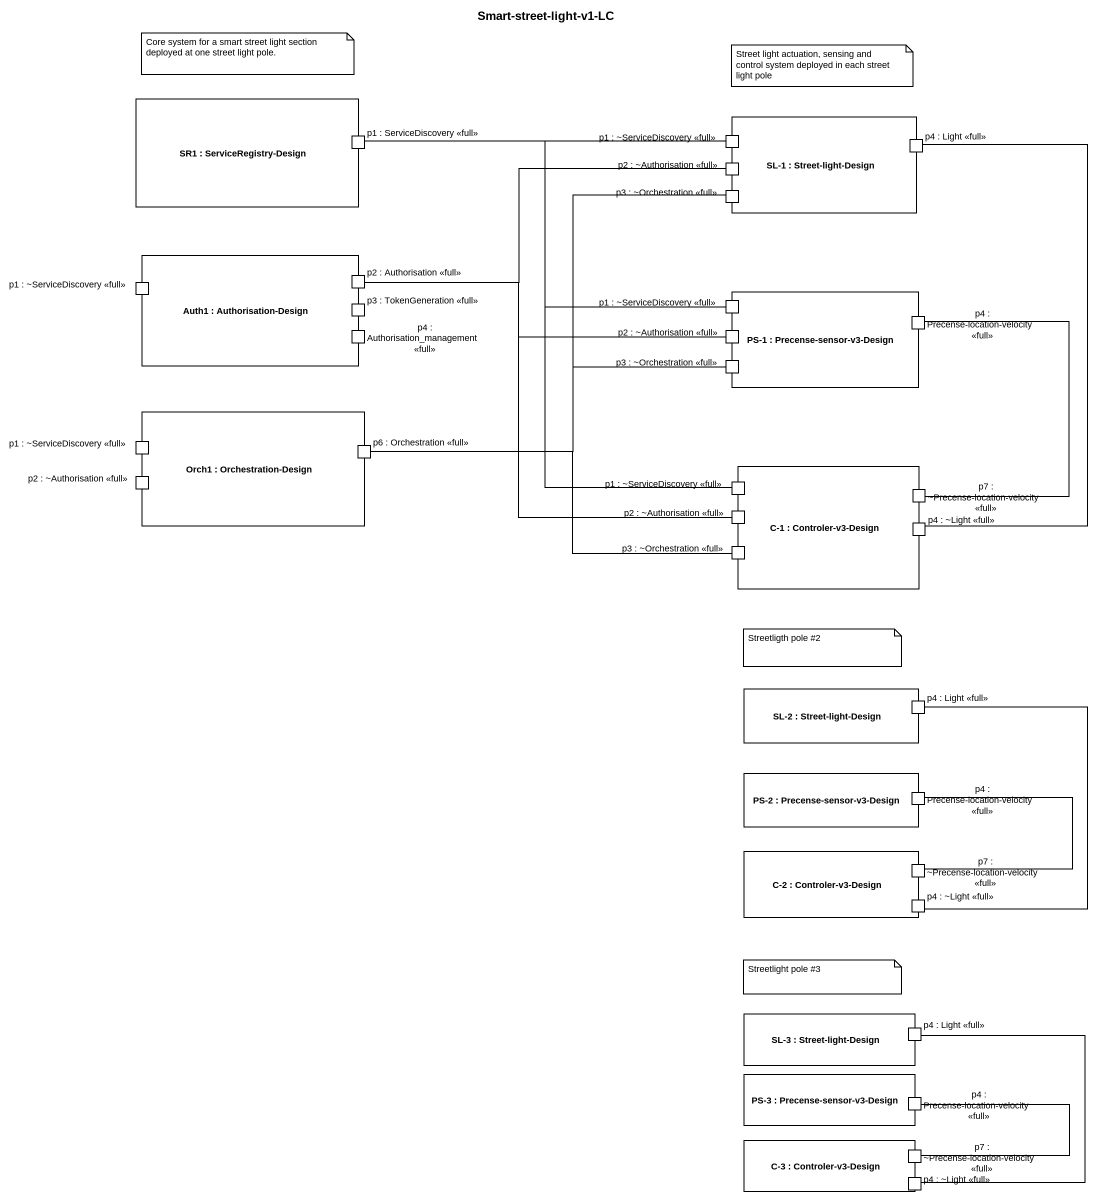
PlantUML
@startuml
title Smart-street-light-v1-LC
rectangle "SR1 : ServiceRegistry-Design" as SR1 {
  port "p1 : ServiceDiscovery <<full>>" as p1_ServiceDiscovery_full
}
rectangle "SL-1 : Street-light-Design" as SL_1 {
  port "p1 : ~ServiceDiscovery <<full>>" as p1_ServiceDiscovery_full_2
  port "p2 : ~Authorisation <<full>>" as p2_Authorisation_full
  port "p4 : Light <<full>>" as p4_Light_full
  port "p3 : ~Orchestration <<full>>" as p3_Orchestration_full
}
rectangle "Auth1 : Authorisation-Design" as Auth1 {
  port "p1 : ~ServiceDiscovery <<full>>" as p1_ServiceDiscovery_full_3
  port "p2 : Authorisation <<full>>" as p2_Authorisation_full_2
  port "p3 : TokenGeneration <<full>>" as p3_TokenGeneration_full
  port "p4 : Authorisation_management <<full>>" as p4_Authorisation_management
}
rectangle "PS-1 : Precense-sensor-v3-Design" as PS_1 {
  port "p1 : ~ServiceDiscovery <<full>>" as p1_ServiceDiscovery_full_4
  port "p4 : Precense-location-velocity <<full>>" as p4_Precense_location
  port "p2 : ~Authorisation <<full>>" as p2_Authorisation_full_3
  port "p3 : ~Orchestration <<full>>" as p3_Orchestration_full_2
}
rectangle "Orch1 : Orchestration-Design" as Orch1 {
  port "p1 : ~ServiceDiscovery <<full>>" as p1_ServiceDiscovery_full_5
  port "p2 : ~Authorisation <<full>>" as p2_Authorisation_full_4
  port "p6 : Orchestration <<full>>" as p6_Orchestration_full
}
rectangle "C-1 : Controler-v3-Design" as C_1 {
  port "p1 : ~ServiceDiscovery <<full>>" as p1_ServiceDiscovery_full_6
  port "p2 : ~Authorisation <<full>>" as p2_Authorisation_full_5
  port "p7 : ~Precense-location-velocity <<full>>" as p7_Precense_location
  port "p3 : ~Orchestration <<full>>" as p3_Orchestration_full_3
  port "p4 : ~Light <<full>>" as p4_Light_full_2
}
rectangle "SL-2 : Street-light-Design" as SL_2 {
  port "p4 : Light <<full>>" as p4_Light_full_3
}
rectangle "PS-2 : Precense-sensor-v3-Design" as PS_2 {
  port "p4 : Precense-location-velocity <<full>>" as p4_Precense_location_2
}
rectangle "C-2 : Controler-v3-Design" as C_2 {
  port "p7 : ~Precense-location-velocity <<full>>" as p7_Precense_location_2
  port "p4 : ~Light <<full>>" as p4_Light_full_4
}
rectangle "SL-3 : Street-light-Design" as SL_3 {
  port "p4 : Light <<full>>" as p4_Light_full_5
}
rectangle "PS-3 : Precense-sensor-v3-Design" as PS_3 {
  port "p4 : Precense-location-velocity <<full>>" as p4_Precense_location_3
}
rectangle "C-3 : Controler-v3-Design" as C_3 {
  port "p7 : ~Precense-location-velocity <<full>>" as p7_Precense_location_3
  port "p4 : ~Light <<full>>" as p4_Light_full_6
}
p1_ServiceDiscovery_full_2 -left- p1_ServiceDiscovery_full
p2_Authorisation_full -left- p2_Authorisation_full_2
p4_Light_full -- p4_Light_full_2
p3_Orchestration_full -- p6_Orchestration_full
p1_ServiceDiscovery_full_4 -left- p1_ServiceDiscovery_full
p2_Authorisation_full_3 -left- p2_Authorisation_full_2
p3_Orchestration_full_2 -left- p6_Orchestration_full
p1_ServiceDiscovery_full_6 -up- p1_ServiceDiscovery_full
p2_Authorisation_full_5 -up- p2_Authorisation_full_2
p7_Precense_location -up- p4_Precense_location
p3_Orchestration_full_3 -left- p6_Orchestration_full
p4_Light_full_3 -- p4_Light_full_4
p4_Precense_location_2 -- p7_Precense_location_2
p4_Light_full_5 -- p4_Light_full_6
p4_Precense_location_3 -- p7_Precense_location_3
note as N1
  Core system for a smart street light section deployed at one street light pole.
end note
note as N2
  Street light actuation, sensing and control system deployed in each street light pole
end note
note as N3
  Streetligth pole #2
end note
note as N4
  Streetlight pole #3
end note
@enduml
